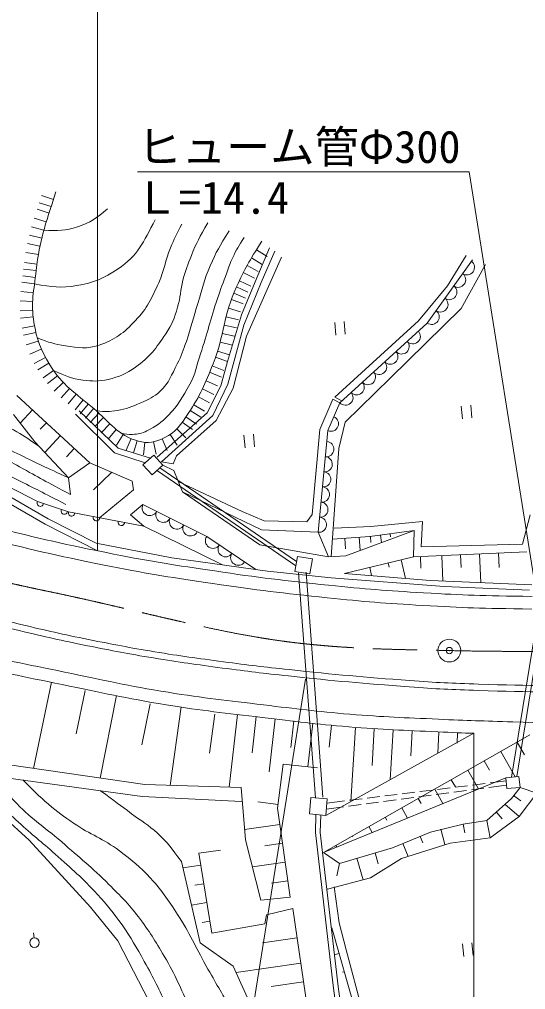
# Model space of a CAD drawing. Units: millimetres, scale not verified. Extents: x 40000 to 680000, y 20000 to 380000.
# Drawn here: x 133128 to 173154, y 244151 to 320792 of the extents above; entities that cross this region are included whole.
import ezdxf
from ezdxf.enums import TextEntityAlignment as Align

# ---------------------------------------------------------------- set-up
doc = ezdxf.new("R2010")
doc.units = ezdxf.units.MM
doc.header["$LTSCALE"] = 1000
doc.header["$PDMODE"] = 32
doc.header["$PDSIZE"] = 500
doc.linetypes.add('CHAIN', pattern=[18.5, 12, -1.5, 3.5, -1.5])
for name, color, linetype, lineweight in [('M-BGD', 7, 'Continuous', 13), ('M-BMK', 2, 'CHAIN', 13), ('M-STR-HTXT', 7, 'Continuous', 13)]:
    doc.layers.add(name, color=color, linetype=linetype, lineweight=lineweight)
doc.styles.add('ＭＳ ゴシック', font='')
doc.styles.get('ＭＳ ゴシック').set_extended_font_data('MS Gothic')

msp = doc.modelspace()

# ---------------------------------------------------------------- linework, layer by layer
at = {"layer": 'M-BGD'}
for p, q in [((135822, 306564), (134871, 306872)), ((135640, 306002), (134689, 306311)), ((135252, 304789), (134297, 305083)), ((135474, 305489), (134522, 305795)), ((135061, 304143), (134099, 304415)), ((134896, 303520), (133925, 303759)), ((134753, 302888), (133774, 303089)), ((152916, 302752), (151762, 300049)), ((134629, 302214), (133642, 302376)), ((153851, 302016), (151081, 295761)), ((151873, 302599), (152719, 302065)), ((152247, 300001), (153314, 302492)), ((166990, 299750), (168462, 302141)), ((134520, 301466), (133528, 301595)), ((151137, 301363), (152013, 300882)), ((151470, 301944), (152329, 301432)), ((165378, 296805), (168947, 301810)), ((169986, 301420), (168050, 297944)), ((134390, 300399), (133398, 300528)), ((134457, 300946), (133464, 301062)), ((150835, 300789), (151727, 300338)), ((134322, 299896), (133331, 300030)), ((150524, 300151), (151427, 299722)), ((151762, 300049), (150690, 297454)), ((150876, 296638), (152247, 300001)), ((164693, 296976), (166990, 299750)), ((134233, 299194), (133239, 299304)), ((150074, 299162), (150999, 298781)), ((150292, 299657), (151200, 299240)), ((134178, 298514), (133179, 298560)), ((149887, 298675), (150827, 298336)), ((134177, 297809), (133178, 297763)), ((150690, 297454), (149577, 293769)), ((149658, 297977), (150617, 297693)), ((168050, 297944), (162435, 292461)), ((134217, 297301), (133223, 297190)), ((149318, 296646), (150293, 296422)), ((149475, 297305), (150445, 297062)), ((149610, 291966), (150876, 296638)), ((158058, 296856), (158152, 295860)), ((158072, 290942), (164693, 296976)), ((158465, 290513), (165378, 296805)), ((158805, 296926), (158899, 295931)), ((134326, 296581), (133342, 296402)), ((134430, 296071), (133455, 295848)), ((149166, 295983), (150140, 295756)), ((134618, 295383), (133667, 295074)), ((149000, 295305), (149967, 295051)), ((151081, 295761), (150026, 291653)), ((134863, 294742), (133948, 294339)), ((148798, 294597), (149752, 294300)), ((135185, 294094), (134309, 293613)), ((135453, 293633), (134597, 293116)), ((148633, 294101), (149577, 293769)), ((149577, 293769), (149059, 291835)), ((135828, 293056), (135009, 292481)), ((148171, 292916), (149097, 292539)), ((148374, 293419), (149302, 293048)), ((136133, 292648), (135351, 292025)), ((136602, 292112), (135878, 291422)), ((147885, 292232), (148802, 291834)), ((162435, 292461), (158887, 288980)), ((137092, 291636), (136419, 290896)), ((147597, 291601), (148498, 291167)), ((149059, 291835), (147975, 289720)), ((148435, 289500), (149610, 291966)), ((150026, 291653), (148682, 289119)), ((132929, 291084), (138701, 285771)), ((137612, 291187), (136974, 290418)), ((138173, 290731), (137546, 289953)), ((147283, 290986), (148162, 290509)), ((156887, 288403), (157920, 290785)), ((157527, 288305), (158465, 290513)), ((157920, 290785), (158465, 290513)), ((158614, 290652), (158072, 290942)), ((134160, 289951), (133194, 288902)), ((137850, 289872), (140948, 286918)), ((138574, 290407), (137942, 289632)), ((139000, 290055), (138358, 289288)), ((147975, 289720), (144016, 286202)), ((146635, 289902), (147473, 289357)), ((146918, 290352), (147772, 289833)), ((168065, 290241), (168158, 289246)), ((168811, 290311), (168905, 289316)), ((134339, 287418), (132667, 289586)), ((135264, 288935), (134781, 288411)), ((140636, 286541), (137570, 289599)), ((139412, 289691), (138736, 288955)), ((139778, 289345), (139082, 288626)), ((144368, 285830), (148435, 289500)), ((148682, 289119), (145551, 286328)), ((146009, 288972), (146822, 288390)), ((146292, 289385), (147123, 288829)), ((158887, 288980), (158386, 286887)), ((140286, 288851), (139596, 288127)), ((140787, 288399), (140149, 287629)), ((145575, 288437), (146297, 287745)), ((156282, 281687), (156887, 288403)), ((156760, 280274), (157527, 288305)), ((137011, 284588), (134339, 287418)), ((136367, 287920), (135132, 286578)), ((141328, 288003), (140795, 287157)), ((141957, 287675), (141570, 286754)), ((142448, 287501), (142156, 286545)), ((143727, 287420), (143933, 286442)), ((144417, 287655), (144817, 286738)), ((145043, 287989), (145597, 287157)), ((150887, 287951), (150981, 286955)), ((151634, 288021), (151727, 287026)), ((137471, 286904), (136854, 286233)), ((140948, 286918), (143484, 286137)), ((143042, 287380), (142950, 286385)), ((158386, 286887), (157786, 278349)), ((127313, 286003), (135396, 281350)), ((143066, 285768), (140636, 286541)), ((142899, 285600), (143746, 286374)), ((143746, 286374), (144481, 285584)), ((145551, 286328), (145295, 285689)), ((127062, 285570), (135158, 280910)), ((138701, 285771), (137011, 284588)), ((138701, 285771), (142040, 284321)), ((143639, 284810), (142899, 285600)), ((144481, 285584), (143639, 284810)), ((154991, 277630), (144052, 285120)), ((155041, 277960), (144222, 285368)), ((145295, 285689), (144368, 285830)), ((144481, 285584), (145339, 285158)), ((145339, 285158), (146027, 283477)), ((130700, 284682), (134564, 282698)), ((137182, 283250), (137011, 284588)), ((140411, 285012), (138980, 283635)), ((142138, 283643), (139473, 281429)), ((142040, 284321), (142138, 283643)), ((145684, 284297), (150744, 281906)), ((146027, 283477), (152149, 279285)), ((146027, 283477), (152270, 280472)), ((134564, 282698), (137016, 281895)), ((142901, 282464), (141923, 281662)), ((142901, 282464), (147939, 279938)), ((135396, 281350), (139194, 279423)), ((137016, 281895), (142977, 280765)), ((141923, 281662), (142977, 280765)), ((150744, 281906), (152483, 281193)), ((155859, 281101), (156282, 281687)), ((172909, 279343), (173508, 281643)), ((135158, 280910), (139312, 278803)), ((142977, 280765), (149196, 277693)), ((152483, 281193), (155859, 281101)), ((158009, 280595), (160904, 280734)), ((160904, 280734), (164993, 281118)), ((164993, 281118), (164899, 279121)), ((147939, 279938), (151828, 277336)), ((152270, 280472), (156760, 280274)), ((156760, 280274), (157575, 278335)), ((157883, 279732), (160834, 279942)), ((158852, 279801), (158912, 278956)), ((158933, 278422), (164353, 280428)), ((160006, 279883), (160079, 278864)), ((160834, 279942), (164353, 280428)), ((160895, 279947), (160929, 279464)), ((161669, 280058), (161752, 279458)), ((162447, 280165), (162482, 279913)), ((164353, 280428), (164286, 278332)), ((139194, 279423), (145178, 278267)), ((152149, 279285), (157575, 278335)), ((164899, 279121), (172909, 279343)), ((145178, 278267), (152743, 277208)), ((155111, 278369), (154917, 277185)), ((155111, 278369), (156295, 278175)), ((157575, 278335), (158933, 278422)), ((164286, 278332), (158822, 277026)), ((164286, 278332), (173248, 278722)), ((164836, 278356), (164876, 277439)), ((166519, 278429), (166606, 276433)), ((168018, 278494), (168061, 277496)), ((169516, 278560), (169615, 276304)), ((171015, 278625), (171064, 277497)), ((156295, 278175), (156101, 276991)), ((160825, 277505), (160981, 276851)), ((162284, 277853), (162362, 277526)), ((163310, 278099), (163661, 276631)), ((152743, 277208), (157769, 276680)), ((154917, 277185), (156101, 276991)), ((155200, 277073), (156533, 259304)), ((155799, 277118), (157131, 259349)), ((157769, 276680), (166719, 275997)), ((158822, 277026), (165605, 276476)), ((169355, 276318), (165605, 276476)), ((166719, 275997), (173470, 275694)), ((173638, 276132), (169355, 276318)), ((172050, 260939), (174367, 275165)), ((174762, 275184), (172456, 260974)), ((135664, 268435), (134236, 261622)), ((138323, 267770), (137609, 264363)), ((140796, 267383), (139518, 260854)), ((143458, 266738), (142819, 263474)), ((145917, 266485), (145041, 260283)), ((148592, 265918), (148154, 262817)), ((150367, 265885), (149710, 260148)), ((151857, 265714), (151529, 262846)), ((153347, 265543), (152867, 261353)), ((154838, 265373), (154598, 263277)), ((156328, 265202), (155932, 261746)), ((157818, 265031), (157620, 263303)), ((159694, 264861), (159339, 259007)), ((161191, 264770), (161014, 261843)), ((162688, 264679), (162449, 260731)), ((164185, 264588), (164066, 262614)), ((166283, 264494), (166224, 262824)), ((167782, 264441), (167753, 263607)), ((173478, 264267), (157164, 254975)), ((157365, 257912), (169060, 264397)), ((172489, 263704), (173061, 262701)), ((171186, 262961), (172329, 260955)), ((169883, 262219), (170303, 261481)), ((132168, 261922), (143051, 260341)), ((153546, 258483), (153974, 261968)), ((153974, 261968), (156697, 261659)), ((168579, 261477), (169420, 260001)), ((132272, 260865), (142829, 259398)), ((157164, 254975), (171586, 260889)), ((167276, 260734), (167600, 260165)), ((170352, 260479), (171611, 260635)), ((172621, 260981), (171586, 260889)), ((171586, 260889), (171673, 260024)), ((172714, 260110), (172621, 260981)), ((143051, 260341), (150653, 260121)), ((150653, 260121), (151009, 255980)), ((164795, 259791), (165787, 259914)), ((165972, 259992), (166621, 258853)), ((166184, 259963), (167176, 260086)), ((168470, 259870), (167479, 259739)), ((167573, 260135), (168566, 260258)), ((169858, 260054), (168866, 259922)), ((168963, 260307), (169955, 260430)), ((171637, 260289), (170254, 260106)), ((171673, 260024), (172714, 260110)), ((172041, 259256), (172714, 260110)), ((172714, 260110), (174042, 259679)), ((142829, 259398), (150687, 259009)), ((156167, 259320), (156056, 258025)), ((156167, 259320), (157476, 259208)), ((157365, 257912), (157476, 259208)), ((157462, 258883), (158840, 259053)), ((159237, 259102), (160229, 259225)), ((160626, 259275), (161619, 259397)), ((162918, 259136), (161927, 259004)), ((162016, 259447), (163008, 259570)), ((164306, 259319), (163315, 259188)), ((163405, 259619), (164398, 259742)), ((164669, 259250), (164897, 258849)), ((165694, 259503), (164703, 259372)), ((167082, 259686), (166091, 259555)), ((170087, 257506), (172041, 259256)), ((172206, 259484), (172769, 259054)), ((172648, 257819), (174042, 259679)), ((153583, 258784), (151989, 258980)), ((154536, 251452), (153546, 258483)), ((158755, 258585), (157407, 258407)), ((160142, 258768), (159151, 258637)), ((161530, 258952), (160539, 258821)), ((163366, 258507), (163822, 257706)), ((171513, 258805), (172648, 257819)), ((131811, 257851), (133891, 255954)), ((156056, 258025), (157365, 257912)), ((156564, 257965), (156552, 256564)), ((156919, 256565), (156957, 257946)), ((162062, 257765), (162194, 257533)), ((170342, 256145), (172648, 257819)), ((170839, 258194), (171295, 257649)), ((153728, 257195), (150938, 256803)), ((160759, 257023), (161023, 256558)), ((165628, 256588), (168229, 257220)), ((166464, 256816), (166760, 255617)), ((168229, 257220), (170087, 257506)), ((168229, 257220), (168359, 256524)), ((170087, 257506), (170342, 256145)), ((151009, 255980), (152224, 251218)), ((156552, 256564), (157912, 244696)), ((158346, 244394), (156919, 256565)), ((159455, 256280), (159492, 256216)), ((162641, 255346), (165628, 256588)), ((164827, 256255), (165038, 255748)), ((167184, 255729), (170342, 256145)), ((133891, 255954), (138763, 250674)), ((153937, 255710), (152542, 255514)), ((158152, 255538), (158225, 255410)), ((158432, 254119), (162641, 255346)), ((163352, 254501), (167184, 255729)), ((163442, 255679), (163863, 254665)), ((149017, 255172), (147324, 254924)), ((147324, 254924), (148342, 248613)), ((157164, 254975), (158432, 254119)), ((159816, 254523), (160310, 252831)), ((160890, 252986), (163352, 254501)), ((161256, 254942), (161503, 254097)), ((145939, 254265), (147432, 247854)), ((147475, 253990), (146057, 253761)), ((154146, 254225), (151550, 253859)), ((158432, 254119), (158222, 253149)), ((157492, 252075), (160890, 252986)), ((147713, 252509), (147004, 252395)), ((154355, 252739), (153057, 252557)), ((158409, 249417), (158023, 252274)), ((152224, 251218), (154536, 251452)), ((138763, 250674), (140917, 247991)), ((147952, 251028), (146738, 250832)), ((152538, 249344), (152665, 250064)), ((152665, 250064), (154760, 250561)), ((154760, 250561), (156215, 240441)), ((148191, 249547), (147584, 249449)), ((148342, 248613), (152538, 249344)), ((158964, 247284), (158409, 249417)), ((134284, 248233), (134247, 248631)), ((157829, 249041), (160238, 240643)), ((140917, 247991), (143783, 242459)), ((150042, 246001), (147432, 247854)), ((155094, 248240), (152339, 247844)), ((168168, 247767), (168262, 246772)), ((168915, 247837), (169009, 246842)), ((158413, 247005), (158089, 246912)), ((160698, 240775), (158964, 247284)), ((155381, 246243), (150265, 245508)), ((152776, 239948), (150042, 246001)), ((158827, 245563), (158665, 245516)), ((155594, 244759), (153036, 244391)), ((157912, 244696), (158445, 240582)), ((158346, 244394), (158855, 240638))]:
    msp.add_line(p, q, dxfattribs=at)
for centre, radius in [((167124, 270935), 900), ((134319, 247860), 375)]:
    msp.add_circle(centre, radius, dxfattribs=at)
for centre, radius, start, end in [((168513, 301202), 600, 234.5093, 54.5093), ((167817, 300225), 600, 234.5093, 54.5093), ((167120, 299248), 600, 234.5093, 54.5093), ((166423, 298271), 600, 234.5093, 54.5093), ((165727, 297294), 600, 234.5093, 54.5093), ((164233, 295763), 600, 222.30992, 42.30992), ((163346, 294955), 600, 222.30992, 42.30992), ((162458, 294148), 600, 222.30992, 42.30992), ((161571, 293340), 600, 222.30992, 42.30992), ((160684, 292532), 600, 222.30992, 42.30992), ((159796, 291724), 600, 222.30992, 42.30992), ((158909, 290916), 600, 222.30992, 42.30992), ((157762, 288857), 600, 246.97709, 66.97709), ((157387, 286844), 600, 264.54246, 84.54246), ((157273, 285650), 600, 264.54246, 84.54246), ((157159, 284455), 600, 264.54246, 84.54246), ((157045, 283261), 600, 264.54246, 84.54246), ((134788, 282576), 254, 151.4749, 352.25261), ((136688, 281954), 254, 151.4749, 352.25261), ((143437, 282195), 600, 153.36671, 333.36671), ((156931, 282066), 600, 264.54246, 84.54246), ((137253, 281803), 254, 158.88234, 359.66006), ((139219, 281431), 254, 158.88234, 359.66006), ((144510, 281658), 600, 153.36671, 333.36671), ((145583, 281120), 600, 153.36671, 333.36671), ((156817, 280871), 600, 264.54246, 84.54246), ((141184, 281058), 254, 158.88234, 359.66006), ((146655, 280582), 600, 153.36671, 333.36671), ((148438, 279604), 600, 146.21598, 326.21598), ((149436, 278937), 600, 146.21598, 326.21598), ((150433, 278270), 600, 146.21598, 326.21598)]:
    msp.add_arc(centre, radius, start, end, dxfattribs=at)
for points, knots in [([(136022, 307183), (135122, 304375), (134737, 303442), (134457, 300946), (134279, 299357), (134019, 298435), (134278, 296858), (134504, 295483), (134792, 294701), (135525, 293516), (136535, 291883), (137540, 291284), (139009, 290047), (140313, 288949), (140893, 287929), (142537, 287476), (143314, 287261), (143857, 287386), (144586, 287732), (145540, 288185), (145890, 288787), (146478, 289665), (147429, 291087), (147805, 291992), (148438, 293581), (149357, 295886), (149245, 297408), (150292, 299657), (150971, 301119), (151272, 301680), (152299, 303263)], [0, 0, 0, 0, 1, 1, 1, 2, 2, 2, 3, 3, 3, 4, 4, 4, 5, 5, 5, 6, 6, 6, 7, 7, 7, 8, 8, 8, 9, 9, 9, 10, 10, 10, 10]), ([(135061, 304143), (136214, 304100), (136732, 304086), (137730, 304407), (138757, 304737), (139175, 305076), (140106, 305815)], [0, 0, 0, 0, 1, 1, 1, 2, 2, 2, 2]), ([(134322, 299896), (135744, 299646), (136378, 299547), (137668, 299760), (139025, 299984), (139784, 300325), (140928, 301087), (142510, 302141), (142918, 303159), (143869, 304964)], [0, 0, 0, 0, 1, 1, 1, 2, 2, 2, 3, 3, 3, 3]), ([(145969, 304624), (145514, 303755), (145389, 303491), (145072, 302740), (144631, 301697), (144617, 301023), (144148, 299993), (143579, 298743), (143253, 297993), (142307, 296999), (141372, 296017), (140713, 295491), (139426, 295062), (138442, 294735), (137798, 294850), (136772, 295001), (135876, 295133), (135505, 295263), (134544, 295643)], [0, 0, 0, 0, 1, 1, 1, 2, 2, 2, 3, 3, 3, 4, 4, 4, 5, 5, 5, 6, 6, 6, 6]), ([(135828, 293056), (136812, 292615), (137205, 292411), (138153, 292301), (138929, 292211), (139392, 292173), (140152, 292354), (141053, 292569), (141560, 292790), (142318, 293324), (143450, 294121), (143924, 294803), (144701, 295950), (145204, 296694), (145385, 297187), (145643, 298047), (145888, 298868), (145836, 299373), (146062, 300199), (146274, 300974), (146430, 301399), (146728, 302146), (147145, 303195), (147363, 303549), (148017, 304732)], [0, 0, 0, 0, 1, 1, 1, 2, 2, 2, 3, 3, 3, 4, 4, 4, 5, 5, 5, 6, 6, 6, 7, 7, 7, 8, 8, 8, 8]), ([(149714, 304084), (148949, 302856), (148700, 302456), (148212, 301333), (147725, 300212), (147598, 299527), (147228, 298362), (146858, 297195), (146740, 296512), (146330, 295358), (146078, 294649), (145964, 294234), (145608, 293571), (145138, 292696), (144987, 292089), (144257, 291415), (143747, 290943), (143366, 290780), (142728, 290505), (142023, 290200), (141619, 290006), (140859, 289894), (140233, 289802), (139962, 289807), (139240, 289858)], [0, 0, 0, 0, 1, 1, 1, 2, 2, 2, 3, 3, 3, 4, 4, 4, 5, 5, 5, 6, 6, 6, 7, 7, 7, 8, 8, 8, 8]), ([(141149, 288113), (141545, 288024), (141706, 288000), (142066, 288011), (142528, 288025), (142802, 288085), (143213, 288293), (143945, 288663), (144351, 288927), (144914, 289522), (145712, 290365), (146044, 290950), (146606, 291965), (147086, 292833), (147129, 293422), (147442, 294363), (148008, 296060), (148223, 297042), (148792, 298738), (149059, 299535), (149229, 299975), (149523, 300762), (149702, 301240), (149785, 301516), (149996, 301980), (150292, 302634), (150448, 302854), (150908, 303575)], [0, 0, 0, 0, 1, 1, 1, 2, 2, 2, 3, 3, 3, 4, 4, 4, 5, 5, 5, 6, 6, 6, 7, 7, 7, 8, 8, 8, 9, 9, 9, 9]), ([(114805, 300887), (115765, 299946), (117237, 298502), (118871, 297055), (120100, 295967), (120796, 295364), (122094, 294361), (123188, 293515), (123821, 293065), (124977, 292306), (126521, 291292), (127428, 290778), (129086, 289962), (129843, 289590), (130310, 289480), (131079, 289135), (131708, 288854), (132058, 288690), (132662, 288360), (133441, 287936), (133697, 287748), (134579, 287143)], [0, 0, 0, 0, 1, 1, 1, 2, 2, 2, 3, 3, 3, 4, 4, 4, 5, 5, 5, 6, 6, 6, 7, 7, 7, 7]), ([(114618, 299675), (115681, 298659), (117391, 297026), (119266, 295438), (120970, 293994), (122062, 293358), (123866, 292040), (125260, 291022), (125993, 290381), (127445, 289447), (128324, 288882), (128857, 288631), (129777, 288134), (131094, 287422), (131843, 287044), (133186, 286382), (134666, 285652), (135157, 285431), (137011, 284588)], [0, 0, 0, 0, 1, 1, 1, 2, 2, 2, 3, 3, 3, 4, 4, 4, 5, 5, 5, 6, 6, 6, 6]), ([(114108, 296897), (115091, 296095), (116557, 294898), (118149, 293645), (119180, 292834), (119783, 292413), (120834, 291630), (121770, 290932), (122277, 290516), (123236, 289849), (124274, 289128), (124862, 288731), (125947, 288082), (127231, 287312), (127973, 286917), (129302, 286228), (130702, 285501), (131515, 285152), (132927, 284448), (134445, 283690), (134923, 283443), (136798, 282479)], [0, 0, 0, 0, 1, 1, 1, 2, 2, 2, 3, 3, 3, 4, 4, 4, 5, 5, 5, 6, 6, 6, 7, 7, 7, 7]), ([(137182, 283250), (135218, 284302), (134711, 284570), (133143, 285447), (131946, 286116), (131307, 286547), (130093, 287183), (128742, 287890), (127885, 288088), (126558, 288840), (125366, 289515), (124830, 290102), (123682, 290851), (122984, 291306), (122752, 291456), (121877, 291989)], [0, 0, 0, 0, 1, 1, 1, 2, 2, 2, 3, 3, 3, 4, 4, 4, 5, 5, 5, 5]), ([(112575, 286270), (114821, 285556), (118111, 284511), (121679, 283451), (125312, 282372), (127327, 281695), (130993, 280738), (134706, 279768), (136808, 279303), (140572, 278556), (143680, 277939), (145439, 277684), (148573, 277219), (152080, 276699), (154053, 276463), (157578, 276095), (160498, 275791), (162139, 275669), (165069, 275495), (168430, 275294), (169543, 275282), (173684, 275203)], [0, 0, 0, 0, 1, 1, 1, 2, 2, 2, 3, 3, 3, 4, 4, 4, 5, 5, 5, 6, 6, 6, 7, 7, 7, 7]), ([(112258, 285322), (114512, 284605), (117813, 283556), (121395, 282492), (125040, 281410), (127063, 280730), (130742, 279769), (134477, 278794), (136592, 278326), (140378, 277574), (143505, 276953), (145275, 276697), (148429, 276229), (151952, 275707), (153934, 275469), (157477, 275100), (160414, 274794), (162065, 274672), (165012, 274496), (168382, 274295), (169498, 274283), (173650, 274204)], [0, 0, 0, 0, 1, 1, 1, 2, 2, 2, 3, 3, 3, 4, 4, 4, 5, 5, 5, 6, 6, 6, 7, 7, 7, 7]), ([(111544, 279275), (114434, 278316), (118799, 276868), (123516, 275549), (127295, 274492), (129418, 273917), (133233, 272999), (135322, 272497), (136495, 272230), (138601, 271806), (140631, 271398), (141770, 271178), (143812, 270839), (145934, 270488), (147130, 270337), (149261, 270050), (151286, 269778), (152423, 269645), (154454, 269426), (158173, 269024), (160262, 268848), (163992, 268559), (166117, 268395), (167312, 268356), (169442, 268282), (173635, 268136), (175986, 268159), (180180, 268108), (185606, 268041), (188645, 268050), (194070, 267987), (197431, 267948), (199313, 267896), (202674, 267869), (206541, 267837), (208708, 267915), (212576, 267881), (215090, 267859), (216499, 267848), (219013, 267758), (221130, 267683), (221815, 267648), (224432, 267497)], [0, 0, 0, 0, 1, 1, 1, 2, 2, 2, 3, 3, 3, 4, 4, 4, 5, 5, 5, 6, 6, 6, 7, 7, 7, 8, 8, 8, 9, 9, 9, 10, 10, 10, 11, 11, 11, 12, 12, 12, 13, 13, 13, 14, 14, 14, 14]), ([(111397, 278795), (114290, 277836), (118659, 276388), (123380, 275068), (127166, 274009), (129293, 273432), (133116, 272513), (135211, 272009), (136389, 271741), (138501, 271316), (140538, 270907), (141681, 270686), (143731, 270346), (145859, 269993), (147058, 269843), (149196, 269555), (151226, 269281), (152365, 269148), (154402, 268928), (158127, 268526), (160220, 268350), (163956, 268061), (166089, 267895), (167288, 267856), (169425, 267782), (173622, 267636), (175975, 267659), (180174, 267608), (185600, 267541), (188639, 267550), (194065, 267487), (197426, 267448), (199309, 267396), (202670, 267369), (206538, 267337), (208704, 267415), (212571, 267381), (215081, 267359), (216487, 267348), (218996, 267258), (221111, 267183), (221795, 267148), (224407, 266998)], [0, 0, 0, 0, 1, 1, 1, 2, 2, 2, 3, 3, 3, 4, 4, 4, 5, 5, 5, 6, 6, 6, 7, 7, 7, 8, 8, 8, 9, 9, 9, 10, 10, 10, 11, 11, 11, 12, 12, 12, 13, 13, 13, 14, 14, 14, 14]), ([(111022, 276299), (112795, 275719), (115390, 274869), (118212, 274024), (119924, 273511), (120882, 273218), (122597, 272717), (124994, 272018), (126320, 271564), (128744, 270963), (131832, 270198), (133585, 269870), (136701, 269229), (139892, 268573), (141672, 268160), (144887, 267638), (147823, 267162), (149483, 266995), (152436, 266641), (155094, 266322), (156583, 266130), (159250, 265905), (161985, 265674), (163524, 265641), (166265, 265510), (168556, 265402), (169840, 265370), (172132, 265304), (176615, 265177), (179127, 265149), (183611, 265081), (186913, 265032), (188763, 265029), (192066, 265006), (195282, 264984), (197084, 264986), (200301, 264966), (204345, 264941), (206610, 264937), (210653, 264889), (214639, 264842), (216872, 264829), (220857, 264719), (222376, 264678), (223500, 264638), (224695, 264585)], [0, 0, 0, 0, 1, 1, 1, 2, 2, 2, 3, 3, 3, 4, 4, 4, 5, 5, 5, 6, 6, 6, 7, 7, 7, 8, 8, 8, 9, 9, 9, 10, 10, 10, 11, 11, 11, 12, 12, 12, 13, 13, 13, 14, 14, 14, 15, 15, 15, 15]), ([(110872, 275274), (112615, 274713), (115159, 273894), (117924, 273066), (119640, 272552), (120599, 272259), (122317, 271757), (124728, 271053), (126062, 270597), (128500, 269993), (131604, 269224), (133367, 268894), (136499, 268250), (139706, 267591), (141495, 267175), (144726, 266651), (147678, 266172), (149347, 266004), (152317, 265648), (154990, 265328), (156486, 265134), (159169, 264908), (161917, 264675), (163464, 264642), (166220, 264511), (167325, 264459), (168197, 264424), (169060, 264395)], [0, 0, 0, 0, 1, 1, 1, 2, 2, 2, 3, 3, 3, 4, 4, 4, 5, 5, 5, 6, 6, 6, 7, 7, 7, 8, 8, 8, 9, 9, 9, 9]), ([(144915, 242565), (144056, 244401), (143823, 244929), (143003, 246380), (142354, 247527), (141997, 248178), (141242, 249258), (140549, 250251), (140117, 250780), (139303, 251676), (138092, 253008), (137290, 253635), (135961, 254849), (134853, 255860), (134159, 256344), (133061, 257366), (131948, 258404), (131274, 258941), (130269, 260084), (129748, 260677), (129563, 260888), (128981, 261643)], [0, 0, 0, 0, 1, 1, 1, 2, 2, 2, 3, 3, 3, 4, 4, 4, 5, 5, 5, 6, 6, 6, 7, 7, 7, 7]), ([(130992, 261167), (131717, 260172), (131979, 259877), (132676, 259106), (133991, 257650), (135000, 257114), (136472, 255817), (137945, 254519), (138822, 253845), (140212, 252459), (141173, 251501), (141718, 250963), (142546, 249888), (143431, 248739), (143850, 248035), (144582, 246782), (145524, 245169), (145774, 244532), (146667, 242476)], [0, 0, 0, 0, 1, 1, 1, 2, 2, 2, 3, 3, 3, 4, 4, 4, 5, 5, 5, 6, 6, 6, 6]), ([(150117, 242198), (149098, 243924), (148836, 244371), (148037, 245776), (147139, 247354), (146766, 248315), (145784, 249844), (144968, 251114), (144513, 251843), (143494, 252957), (142635, 253897), (142056, 254335), (141041, 255105), (139721, 256106), (138777, 256362), (137411, 257300), (136612, 257848), (136173, 258171), (135432, 258794), (134595, 259497), (134326, 259784), (133411, 260728)], [0, 0, 0, 0, 1, 1, 1, 2, 2, 2, 3, 3, 3, 4, 4, 4, 5, 5, 5, 6, 6, 6, 7, 7, 7, 7]), ([(139549, 259847), (140743, 258980), (141049, 258759), (142001, 258048), (142805, 257448), (143312, 257178), (144049, 256497), (144888, 255722), (145150, 255341), (145939, 254265)], [0, 0, 0, 0, 1, 1, 1, 2, 2, 2, 3, 3, 3, 3])]:
    msp.add_open_spline(points, degree=3, knots=knots, dxfattribs=at)
msp.add_point((167124, 270935), dxfattribs=at)
at = {"layer": 'M-BMK'}
msp.add_open_spline([(111957, 282233), (113790, 281661), (114269, 281525), (115753, 281078), (123294, 278811), (127459, 277249), (135170, 275656), (143054, 274026), (148956, 272211), (155358, 271504), (159951, 270998), (163480, 271021), (167176, 270932), (174939, 270746), (182319, 271024), (192025, 270943), (199930, 270876), (204360, 271047), (212264, 270888), (218354, 270766), (222367, 270743), (227526, 270477)], degree=3, knots=[0, 0, 0, 0, 1, 1, 1, 2, 2, 2, 3, 3, 3, 4, 4, 4, 5, 5, 5, 6, 6, 6, 7, 7, 7, 7], dxfattribs=at)
at = {"layer": 'M-STR-HTXT'}
for p, q in [((139312, 278803), (139312, 325755)), ((168694, 308758), (142468, 308758)), ((174209, 274192), (168694, 308758)), ((155761, 268675), (150273, 234397)), ((169060, 264397), (169060, 223268))]:
    msp.add_line(p, q, dxfattribs=at)

# ---------------------------------------------------------------- texts
at = {"layer": 'M-STR-HTXT', "style": 'ＭＳ ゴシック'}
for s, p in [('ヒューム管Φ300', (142468, 308681)), ('Ｌ=14.4', (142225, 304668))]:
    msp.add_text(s, height=2566, dxfattribs=at).set_placement(p, align=Align.BOTTOM_LEFT)

doc.saveas('drawing.dxf')
